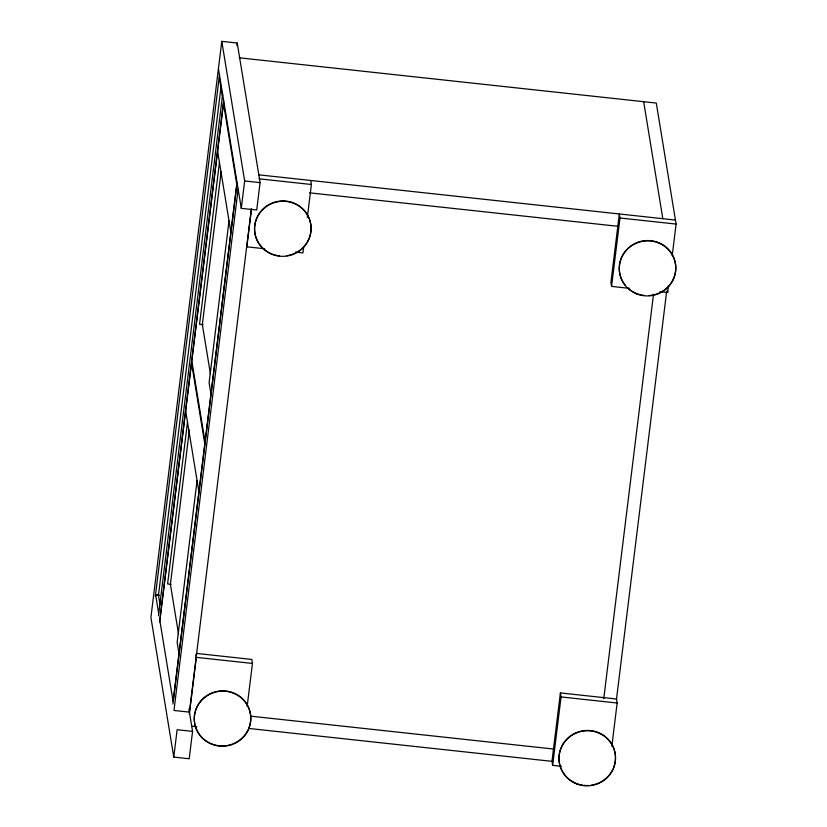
<?xml version="1.0" encoding="UTF-8"?>
<svg xmlns="http://www.w3.org/2000/svg" width="827" height="827" viewBox="0 0 827 827"><rect width="100%" height="100%" fill="white"/><g stroke="black" fill="none" stroke-linecap="round" stroke-linejoin="round"><path stroke-width="1.24" d="M218.431 68.724L241.288 208.342L256.721 210.017L260.091 182.643L237.225 43.025L221.791 41.35L150.907 617.459L173.763 757.087L189.197 758.762L192.567 731.388L188.887 708.925M155.321 596.515L219.475 75.143M221.16 85.657L158.464 595.244L160.056 605.002M158.474 615.774L222.628 94.392M159.528 622.193L223.683 100.811M187.502 422.142L167.592 583.955L171.148 584.348M219.455 162.474L199.545 324.298L203.101 324.68M189.373 430.092L170.393 584.265L178.508 633.792M221.16 171.706L202.346 324.597L210.461 374.124M236.915 45.516L237.225 43.025M197.074 480.559L177.154 642.372L178.994 653.609M229.017 220.892L209.107 382.715L210.947 393.952M172.926 704.035L237.091 182.664M238.135 189.083L173.98 710.455L189.414 712.13L251.356 208.693M173.763 757.087L177.133 729.714L192.567 731.388M241.288 208.342L244.658 180.968L221.791 41.35M189.321 714.373L196.34 657.351L195.844 654.343M264.702 248.762L246.849 246.818L251.532 208.807M247.149 706.527L252.442 663.44L251.79 659.429L196.95 653.475M303.747 246.57L302.961 252.907L295.311 252.08M307.334 217.429L311.386 184.493L310.725 180.472M611.856 746.109L617.159 703.022L616.508 699.011L560.396 692.923L551.971 761.347L552.632 765.357L561.554 766.329M552.632 765.357L561.047 696.934L560.396 692.923M611.567 286.4L619.992 217.987L619.33 213.966L610.915 282.389L611.567 286.4L629.419 288.344M603.751 698.66L653.506 294.319M616.446 699.497L666.603 291.848M660.029 291.662L667.678 292.489L668.454 286.163M672.196 255.75L676.093 224.076L656.287 103.065L239.313 57.807M258.438 174.797L675.442 220.065M259.099 178.818L311.386 184.493M619.992 217.987L676.093 224.076M244.658 180.968L260.091 182.643M309.577 192.836L617.655 226.267M155.662 594.892L159.218 595.285L155.652 594.933L158.65 613.241M196.34 657.351L252.442 663.44M561.047 696.934L617.159 703.022M250.395 716.13L553.335 749.014M248.875 728.453L553.098 761.471M191.74 726.189L196.847 726.747M643.654 101.7L662.82 218.69M667.348 290.484L667.678 292.489M583.903 785.65L583.852 785.34A28.273 27.518 -9.3 0 0 588.783 785.454M219.31 77.676L222.298 95.963M246.529 244.813L246.849 246.818M217.615 151.248L230.857 232.129M185.661 410.905L198.914 491.786M625.284 285.274A28.273 27.518 -9.3 0 1 634.898 243.531A28.273 27.518 -9.3 0 1 674.822 260.794A28.273 27.518 -9.3 0 1 649.061 295.549M644.14 295.435A28.273 27.518 -9.3 0 1 638.134 294.133M636.986 293.719A28.273 27.518 -9.3 0 1 627.755 287.93M582.642 785.185A28.273 27.518 -9.3 0 1 559.745 751.774A28.273 27.518 -9.3 0 1 595.802 731.657A28.273 27.518 -9.3 0 1 613.448 767.994M612.962 769.1A28.273 27.518 -9.3 0 1 591.233 785.195M210.864 743.576A28.273 27.518 -9.3 0 1 196.588 707.623A28.273 27.518 -9.3 0 1 233.4 692.892A28.273 27.518 -9.3 0 1 248.731 728.411M248.255 729.517A28.273 27.518 -9.3 0 1 233.617 743.607M232.48 744.062A28.273 27.518 -9.3 0 1 227.725 745.406M226.515 745.613A28.273 27.518 -9.3 0 1 211.991 744.031M272.279 254.137A28.273 27.518 -9.3 0 1 259.936 212.487A28.273 27.518 -9.3 0 1 304.491 210.668A28.273 27.518 -9.3 0 1 295.012 253.207M293.895 253.713A28.273 27.518 -9.3 0 1 286.793 255.708M279.423 255.853A28.273 27.518 -9.3 0 1 273.427 254.54M191.554 363.012L159.859 620.622L173.101 701.503L204.807 443.892L191.554 363.012M223.507 103.354L191.812 360.954L205.055 441.845L236.76 184.235L223.507 103.354M637.038 294.03A28.273 27.518 -9.3 0 0 675.525 264.237A28.273 27.518 -9.3 0 0 630.102 246.87A28.273 27.518 -9.3 0 0 637.038 294.03M576.76 783.934A28.273 27.518 -9.3 0 0 615.236 754.141A28.273 27.518 -9.3 0 0 569.813 736.774A28.273 27.518 -9.3 0 0 576.76 783.934M212.043 744.341A28.273 27.518 -9.3 0 0 250.529 714.559A28.273 27.518 -9.3 0 0 205.096 697.192A28.273 27.518 -9.3 0 0 212.043 744.341M272.321 254.447A28.273 27.518 -9.3 0 0 310.807 224.655A28.273 27.518 -9.3 0 0 265.384 207.288A28.273 27.518 -9.3 0 0 272.321 254.447"/></g></svg>
